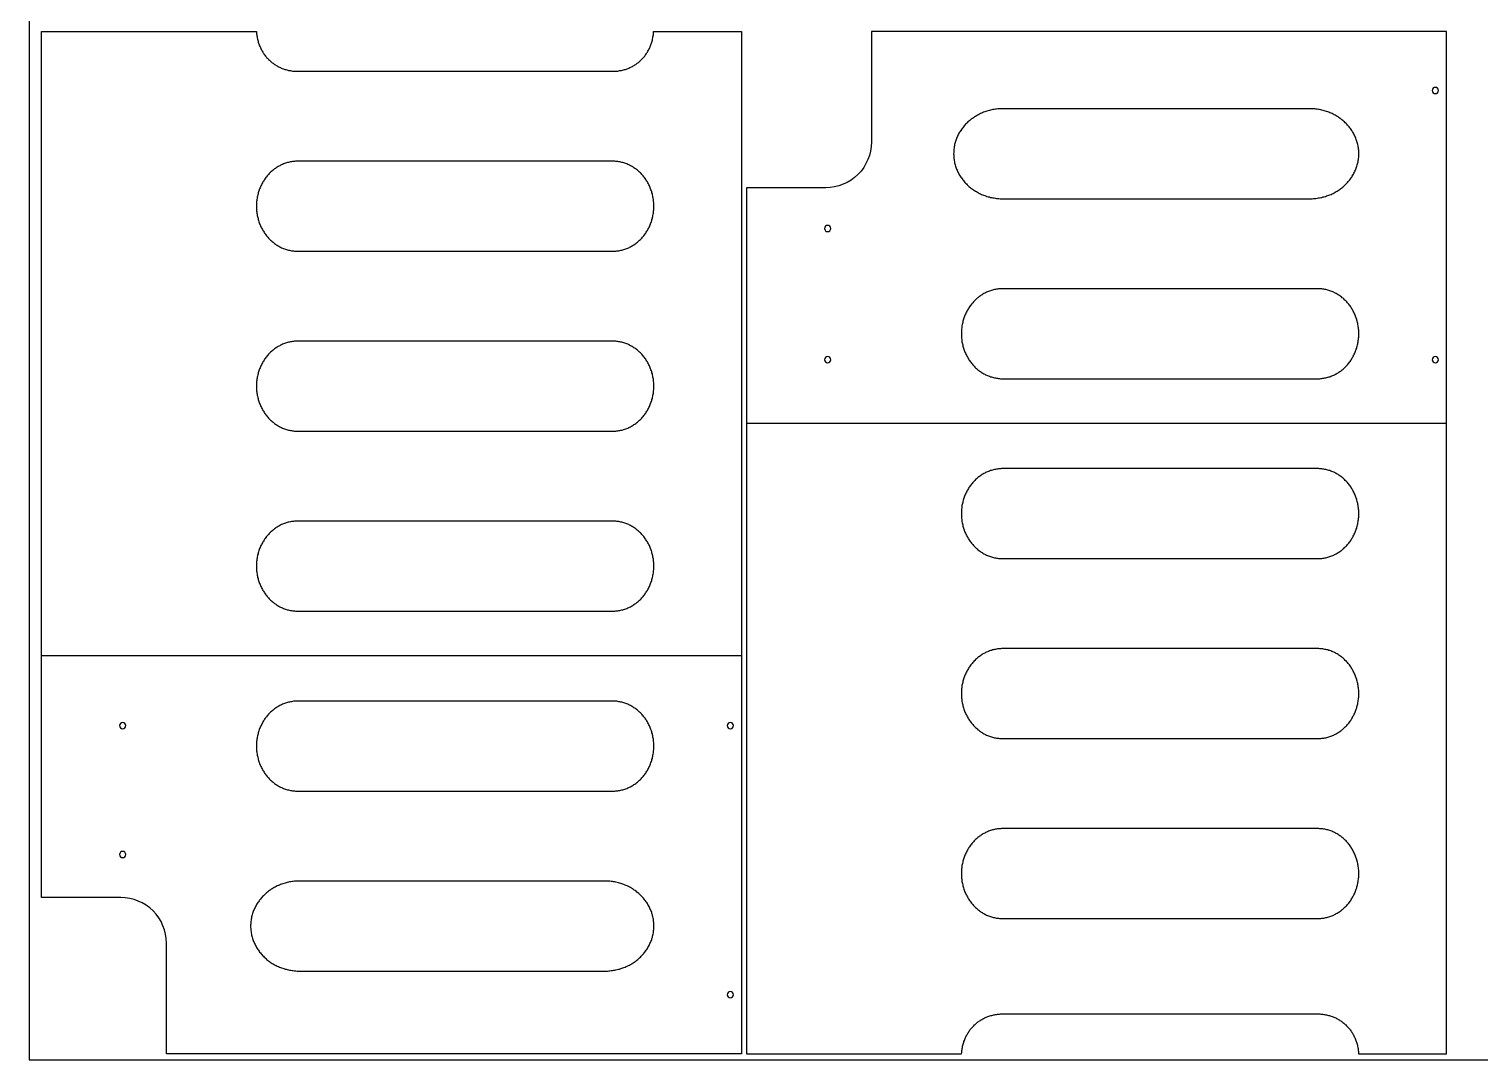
# Model space of a CAD drawing. Extents: x -888 to 5190, y -506 to 2808.
# Drawn here: x 0 to 1161, y 0 to 825 of the extents above; entities that cross this region are included whole.
import ezdxf

# ---------------------------------------------------------------- set-up
doc = ezdxf.new("R2010")
doc.units = 0
for name, color, linetype in [('DEFAULT_LAYER', 1, 'CONTINUOUS'), ('DEFAULT_LAYER0', 1, 'CONTINUOUS'), ('LAYER_1', 18, 'CONTINUOUS'), ('T5_LOGOLAYER_20', 18, 'CONTINUOUS')]:
    doc.layers.add(name, color=color, linetype=linetype)

msp = doc.modelspace()

# ---------------------------------------------------------------- linework, layer by layer
at = {"layer": 'DEFAULT_LAYER'}
for points in [[(639, 562.9, 0.414214), (636.5, 560.4, 0.414214), (639, 557.9, 0.414214), (641.5, 560.4, 0.414214)], [(1125.1, 562.9, 0.414214), (1122.6, 560.4, 0.414214), (1125.1, 557.9, 0.414214), (1127.6, 560.4, 0.414214)], [(75, 270.1, 0.414214), (72.5, 267.6, 0.414214), (75, 265.1, 0.414214), (77.5, 267.6, 0.414214)], [(561.1, 270.1, 0.414214), (558.6, 267.6, 0.414214), (561.1, 265.1, 0.414214), (563.6, 267.6, 0.414214)]]:
    msp.add_lwpolyline(points, format="xyb", close=True, dxfattribs=at)
for points in [[(574.1, 509.6), (1133.9, 509.6)], [(10.1, 323.6), (570, 323.6)]]:
    msp.add_lwpolyline(points, dxfattribs=at)
at = {"layer": 'DEFAULT_LAYER0'}
for points in [[(1125.1, 778.3, 0.414214), (1122.6, 775.8, 0.414214), (1125.1, 773.3, 0.414214), (1127.6, 775.8, 0.414214)], [(639, 667.9, 0.414214), (636.5, 665.4, 0.414214), (639, 662.9, 0.414214), (641.5, 665.4, 0.414214)], [(75, 166.9, 0.414214), (72.5, 164.4, 0.414214), (75, 161.9, 0.414214), (77.5, 164.4, 0.414214)], [(561.1, 54.7, 0.414214), (558.6, 52.2, 0.414214), (561.1, 49.7, 0.414214), (563.6, 52.2, 0.414214)]]:
    msp.add_lwpolyline(points, format="xyb", close=True, dxfattribs=at)
for points in [[(739.7, 725.2), (739.8, 724.3), (739.8, 723.3), (739.9, 722.4), (739.9, 721.5), (740.1, 720.6), (740.2, 719.7), (740.4, 718.8), (740.5, 717.9), (740.7, 717.1), (741, 716.2), (741.2, 715.3), (741.5, 714.5), (741.8, 713.7), (742.1, 712.8), (742.5, 712), (742.8, 711.2), (743.2, 710.4), (743.6, 709.6), (744, 708.8), (744.5, 708), (744.9, 707.3), (745.4, 706.5), (745.9, 705.8), (746.5, 705.1), (747, 704.4), (747.5, 703.7), (748.1, 703), (748.7, 702.3), (749.3, 701.6), (749.9, 701), (750.6, 700.4), (751.2, 699.7), (751.9, 699.1), (752.6, 698.5), (753.3, 698), (754, 697.4), (754.8, 696.9), (755.5, 696.3), (756.3, 695.8), (757.1, 695.3), (757.9, 694.9), (758.7, 694.4), (759.5, 694), (760.3, 693.5), (761.1, 693.1), (762, 692.7), (762.9, 692.4), (763.7, 692), (764.6, 691.7), (765.5, 691.4), (766.4, 691.1), (767.3, 690.8), (768.3, 690.6), (769.2, 690.3), (770.2, 690.1), (771.1, 689.9), (772.1, 689.8), (773.1, 689.6), (774, 689.5), (775, 689.4), (776, 689.3), (777, 689.2), (778, 689.2), (779, 689.2), (1024.6, 689.2), (1025.6, 689.2), (1026.6, 689.2), (1027.6, 689.3), (1028.6, 689.4), (1029.6, 689.5), (1030.6, 689.6), (1031.6, 689.8), (1032.5, 689.9), (1033.5, 690.1), (1034.4, 690.3), (1035.4, 690.6), (1036.3, 690.8), (1037.2, 691.1), (1038.1, 691.4), (1039, 691.7), (1039.9, 692), (1040.8, 692.4), (1041.7, 692.7), (1042.5, 693.1), (1043.4, 693.5), (1044.2, 694), (1045, 694.4), (1045.8, 694.9), (1046.6, 695.3), (1047.4, 695.8), (1048.1, 696.3), (1048.9, 696.9), (1049.6, 697.4), (1050.3, 698), (1051, 698.5), (1051.7, 699.1), (1052.4, 699.7), (1053.1, 700.4), (1053.7, 701), (1054.3, 701.6), (1054.9, 702.3), (1055.5, 703), (1056.1, 703.7), (1056.7, 704.4), (1057.2, 705.1), (1057.7, 705.8), (1058.2, 706.5), (1058.7, 707.3), (1059.2, 708), (1059.6, 708.8), (1060, 709.6), (1060.4, 710.4), (1060.8, 711.2), (1061.2, 712), (1061.5, 712.8), (1061.9, 713.7), (1062.1, 714.5), (1062.4, 715.3), (1062.7, 716.2), (1062.9, 717.1), (1063.1, 717.9), (1063.3, 718.8), (1063.5, 719.7), (1063.6, 720.6), (1063.7, 721.5), (1063.8, 722.4), (1063.9, 723.3), (1063.9, 724.3), (1063.9, 725.2), (1063.9, 726.1), (1063.9, 727), (1063.8, 728), (1063.7, 728.9), (1063.6, 729.8), (1063.5, 730.7), (1063.3, 731.6), (1063.1, 732.5), (1062.9, 733.3), (1062.7, 734.2), (1062.4, 735.1), (1062.1, 735.9), (1061.9, 736.7), (1061.5, 737.6), (1061.2, 738.4), (1060.8, 739.2), (1060.4, 740), (1060, 740.8), (1059.6, 741.6), (1059.2, 742.4), (1058.7, 743.1), (1058.2, 743.9), (1057.7, 744.6), (1057.2, 745.3), (1056.7, 746), (1056.1, 746.7), (1055.5, 747.4), (1054.9, 748.1), (1054.3, 748.8), (1053.7, 749.4), (1053.1, 750), (1052.4, 750.7), (1051.7, 751.3), (1051, 751.8), (1050.3, 752.4), (1049.6, 753), (1048.9, 753.5), (1048.1, 754), (1047.4, 754.6), (1046.6, 755), (1045.8, 755.5), (1045, 756), (1044.2, 756.4), (1043.4, 756.9), (1042.5, 757.3), (1041.7, 757.6), (1040.8, 758), (1039.9, 758.4), (1039, 758.7), (1038.1, 759), (1037.2, 759.3), (1036.3, 759.6), (1035.4, 759.8), (1034.4, 760.1), (1033.5, 760.3), (1032.5, 760.5), (1031.6, 760.6), (1030.6, 760.8), (1029.6, 760.9), (1028.6, 761), (1027.6, 761.1), (1026.6, 761.1), (1025.6, 761.2), (1024.6, 761.2), (779, 761.2), (778, 761.2), (777, 761.1), (776, 761.1), (775, 761), (774, 760.9), (773.1, 760.8), (772.1, 760.6), (771.1, 760.5), (770.2, 760.3), (769.2, 760.1), (768.3, 759.8), (767.3, 759.6), (766.4, 759.3), (765.5, 759), (764.6, 758.7), (763.7, 758.4), (762.9, 758), (762, 757.6), (761.1, 757.3), (760.3, 756.9), (759.5, 756.4), (758.7, 756), (757.9, 755.5), (757.1, 755), (756.3, 754.6), (755.5, 754), (754.8, 753.5), (754, 753), (753.3, 752.4), (752.6, 751.8), (751.9, 751.3), (751.2, 750.7), (750.6, 750), (749.9, 749.4), (749.3, 748.8), (748.7, 748.1), (748.1, 747.4), (747.5, 746.7), (747, 746), (746.5, 745.3), (745.9, 744.6), (745.4, 743.9), (744.9, 743.1), (744.5, 742.4), (744, 741.6), (743.6, 740.8), (743.2, 740), (742.8, 739.2), (742.5, 738.4), (742.1, 737.6), (741.8, 736.7), (741.5, 735.9), (741.2, 735.1), (741, 734.2), (740.7, 733.3), (740.5, 732.5), (740.4, 731.6), (740.2, 730.7), (740.1, 729.8), (739.9, 728.9), (739.9, 728), (739.8, 727), (739.8, 726.1)], [(181.9, 683.2), (181.9, 682.3), (182, 681.3), (182, 680.4), (182.1, 679.5), (182.2, 678.6), (182.3, 677.7), (182.4, 676.8), (182.6, 675.9), (182.8, 675.1), (183, 674.2), (183.2, 673.3), (183.4, 672.5), (183.6, 671.7), (183.9, 670.8), (184.2, 670), (184.5, 669.2), (184.8, 668.4), (185.2, 667.6), (185.5, 666.8), (185.9, 666), (186.3, 665.3), (186.7, 664.5), (187.1, 663.8), (187.5, 663.1), (188, 662.4), (188.5, 661.7), (189, 661), (189.4, 660.3), (190, 659.6), (190.5, 659), (191, 658.4), (191.6, 657.7), (192.1, 657.1), (192.7, 656.5), (193.3, 656), (193.9, 655.4), (194.5, 654.9), (195.2, 654.3), (195.8, 653.8), (196.5, 653.3), (197.1, 652.9), (197.8, 652.4), (198.5, 652), (199.2, 651.5), (199.9, 651.1), (200.6, 650.7), (201.3, 650.4), (202.1, 650), (202.8, 649.7), (203.6, 649.4), (204.3, 649.1), (205.1, 648.8), (205.9, 648.6), (206.7, 648.3), (207.5, 648.1), (208.3, 647.9), (209.1, 647.8), (209.9, 647.6), (210.7, 647.5), (211.5, 647.4), (212.4, 647.3), (213.2, 647.2), (214.1, 647.2), (214.9, 647.2), (466.9, 647.2), (467.8, 647.2), (468.6, 647.2), (469.5, 647.3), (470.3, 647.4), (471.1, 647.5), (471.9, 647.6), (472.8, 647.8), (473.6, 647.9), (474.4, 648.1), (475.2, 648.3), (476, 648.6), (476.7, 648.8), (477.5, 649.1), (478.3, 649.4), (479, 649.7), (479.8, 650), (480.5, 650.4), (481.2, 650.7), (481.9, 651.1), (482.6, 651.5), (483.3, 652), (484, 652.4), (484.7, 652.9), (485.4, 653.3), (486, 653.8), (486.7, 654.3), (487.3, 654.9), (487.9, 655.4), (488.5, 656), (489.1, 656.5), (489.7, 657.1), (490.3, 657.7), (490.8, 658.4), (491.3, 659), (491.9, 659.6), (492.4, 660.3), (492.9, 661), (493.4, 661.7), (493.8, 662.4), (494.3, 663.1), (494.7, 663.8), (495.1, 664.5), (495.5, 665.3), (495.9, 666), (496.3, 666.8), (496.7, 667.6), (497, 668.4), (497.3, 669.2), (497.6, 670), (497.9, 670.8), (498.2, 671.7), (498.4, 672.5), (498.7, 673.3), (498.9, 674.2), (499.1, 675.1), (499.2, 675.9), (499.4, 676.8), (499.5, 677.7), (499.6, 678.6), (499.7, 679.5), (499.8, 680.4), (499.9, 681.3), (499.9, 682.3), (499.9, 683.2), (499.9, 684.1), (499.9, 685), (499.8, 686), (499.7, 686.9), (499.6, 687.8), (499.5, 688.7), (499.4, 689.6), (499.2, 690.5), (499.1, 691.3), (498.9, 692.2), (498.7, 693.1), (498.4, 693.9), (498.2, 694.7), (497.9, 695.6), (497.6, 696.4), (497.3, 697.2), (497, 698), (496.7, 698.8), (496.3, 699.6), (495.9, 700.4), (495.5, 701.1), (495.1, 701.9), (494.7, 702.6), (494.3, 703.3), (493.8, 704), (493.4, 704.7), (492.9, 705.4), (492.4, 706.1), (491.9, 706.8), (491.3, 707.4), (490.8, 708), (490.3, 708.7), (489.7, 709.3), (489.1, 709.8), (488.5, 710.4), (487.9, 711), (487.3, 711.5), (486.7, 712), (486, 712.6), (485.4, 713), (484.7, 713.5), (484, 714), (483.3, 714.4), (482.6, 714.9), (481.9, 715.3), (481.2, 715.6), (480.5, 716), (479.8, 716.4), (479, 716.7), (478.3, 717), (477.5, 717.3), (476.7, 717.6), (476, 717.8), (475.2, 718.1), (474.4, 718.3), (473.6, 718.5), (472.8, 718.6), (471.9, 718.8), (471.1, 718.9), (470.3, 719), (469.5, 719.1), (468.6, 719.2), (467.8, 719.2), (466.9, 719.2), (214.9, 719.2), (214.1, 719.2), (213.2, 719.2), (212.4, 719.1), (211.5, 719), (210.7, 718.9), (209.9, 718.8), (209.1, 718.6), (208.3, 718.5), (207.5, 718.3), (206.7, 718.1), (205.9, 717.8), (205.1, 717.6), (204.3, 717.3), (203.6, 717), (202.8, 716.7), (202.1, 716.4), (201.3, 716), (200.6, 715.6), (199.9, 715.3), (199.2, 714.9), (198.5, 714.4), (197.8, 714), (197.1, 713.5), (196.5, 713), (195.8, 712.6), (195.2, 712), (194.5, 711.5), (193.9, 711), (193.3, 710.4), (192.7, 709.8), (192.1, 709.3), (191.6, 708.7), (191, 708), (190.5, 707.4), (190, 706.8), (189.4, 706.1), (189, 705.4), (188.5, 704.7), (188, 704), (187.5, 703.3), (187.1, 702.6), (186.7, 701.9), (186.3, 701.1), (185.9, 700.4), (185.5, 699.6), (185.2, 698.8), (184.8, 698), (184.5, 697.2), (184.2, 696.4), (183.9, 695.6), (183.6, 694.7), (183.4, 693.9), (183.2, 693.1), (183, 692.2), (182.8, 691.3), (182.6, 690.5), (182.4, 689.6), (182.3, 688.7), (182.2, 687.8), (182.1, 686.9), (182, 686), (182, 685), (181.9, 684.1)], [(745.9, 581.2), (745.9, 580.3), (746, 579.3), (746, 578.4), (746.1, 577.5), (746.2, 576.6), (746.3, 575.7), (746.4, 574.8), (746.6, 573.9), (746.8, 573.1), (747, 572.2), (747.2, 571.3), (747.4, 570.5), (747.6, 569.7), (747.9, 568.8), (748.2, 568), (748.5, 567.2), (748.8, 566.4), (749.2, 565.6), (749.5, 564.8), (749.9, 564), (750.3, 563.3), (750.7, 562.5), (751.1, 561.8), (751.5, 561.1), (752, 560.4), (752.5, 559.7), (753, 559), (753.4, 558.3), (754, 557.6), (754.5, 557), (755, 556.4), (755.6, 555.7), (756.1, 555.1), (756.7, 554.5), (757.3, 554), (757.9, 553.4), (758.5, 552.9), (759.2, 552.3), (759.8, 551.8), (760.5, 551.3), (761.1, 550.9), (761.8, 550.4), (762.5, 550), (763.2, 549.5), (763.9, 549.1), (764.6, 548.7), (765.3, 548.4), (766.1, 548), (766.8, 547.7), (767.6, 547.4), (768.3, 547.1), (769.1, 546.8), (769.9, 546.6), (770.7, 546.3), (771.5, 546.1), (772.3, 545.9), (773.1, 545.8), (773.9, 545.6), (774.7, 545.5), (775.5, 545.4), (776.4, 545.3), (777.2, 545.2), (778.1, 545.2), (778.9, 545.2), (1030.9, 545.2), (1031.8, 545.2), (1032.6, 545.2), (1033.5, 545.3), (1034.3, 545.4), (1035.1, 545.5), (1035.9, 545.6), (1036.8, 545.8), (1037.6, 545.9), (1038.4, 546.1), (1039.2, 546.3), (1040, 546.6), (1040.7, 546.8), (1041.5, 547.1), (1042.3, 547.4), (1043, 547.7), (1043.8, 548), (1044.5, 548.4), (1045.2, 548.7), (1045.9, 549.1), (1046.6, 549.5), (1047.3, 550), (1048, 550.4), (1048.7, 550.9), (1049.4, 551.3), (1050, 551.8), (1050.7, 552.3), (1051.3, 552.9), (1051.9, 553.4), (1052.5, 554), (1053.1, 554.5), (1053.7, 555.1), (1054.3, 555.7), (1054.8, 556.4), (1055.3, 557), (1055.9, 557.6), (1056.4, 558.3), (1056.9, 559), (1057.4, 559.7), (1057.8, 560.4), (1058.3, 561.1), (1058.7, 561.8), (1059.1, 562.5), (1059.5, 563.3), (1059.9, 564), (1060.3, 564.8), (1060.7, 565.6), (1061, 566.4), (1061.3, 567.2), (1061.6, 568), (1061.9, 568.8), (1062.2, 569.7), (1062.4, 570.5), (1062.7, 571.3), (1062.9, 572.2), (1063.1, 573.1), (1063.2, 573.9), (1063.4, 574.8), (1063.5, 575.7), (1063.6, 576.6), (1063.7, 577.5), (1063.8, 578.4), (1063.9, 579.3), (1063.9, 580.3), (1063.9, 581.2), (1063.9, 582.1), (1063.9, 583), (1063.8, 584), (1063.7, 584.9), (1063.6, 585.8), (1063.5, 586.7), (1063.4, 587.6), (1063.2, 588.5), (1063.1, 589.3), (1062.9, 590.2), (1062.7, 591.1), (1062.4, 591.9), (1062.2, 592.7), (1061.9, 593.6), (1061.6, 594.4), (1061.3, 595.2), (1061, 596), (1060.7, 596.8), (1060.3, 597.6), (1059.9, 598.4), (1059.5, 599.1), (1059.1, 599.9), (1058.7, 600.6), (1058.3, 601.3), (1057.8, 602), (1057.4, 602.7), (1056.9, 603.4), (1056.4, 604.1), (1055.9, 604.8), (1055.3, 605.4), (1054.8, 606), (1054.3, 606.7), (1053.7, 607.3), (1053.1, 607.8), (1052.5, 608.4), (1051.9, 609), (1051.3, 609.5), (1050.7, 610), (1050, 610.6), (1049.4, 611), (1048.7, 611.5), (1048, 612), (1047.3, 612.4), (1046.6, 612.9), (1045.9, 613.3), (1045.2, 613.6), (1044.5, 614), (1043.8, 614.4), (1043, 614.7), (1042.3, 615), (1041.5, 615.3), (1040.7, 615.6), (1040, 615.8), (1039.2, 616.1), (1038.4, 616.3), (1037.6, 616.5), (1036.8, 616.6), (1035.9, 616.8), (1035.1, 616.9), (1034.3, 617), (1033.5, 617.1), (1032.6, 617.1), (1031.8, 617.2), (1030.9, 617.2), (778.9, 617.2), (778.1, 617.2), (777.2, 617.1), (776.4, 617.1), (775.5, 617), (774.7, 616.9), (773.9, 616.8), (773.1, 616.6), (772.3, 616.5), (771.5, 616.3), (770.7, 616.1), (769.9, 615.8), (769.1, 615.6), (768.3, 615.3), (767.6, 615), (766.8, 614.7), (766.1, 614.4), (765.3, 614), (764.6, 613.6), (763.9, 613.3), (763.2, 612.9), (762.5, 612.4), (761.8, 612), (761.1, 611.5), (760.5, 611), (759.8, 610.6), (759.2, 610), (758.5, 609.5), (757.9, 609), (757.3, 608.4), (756.7, 607.8), (756.1, 607.3), (755.6, 606.7), (755, 606), (754.5, 605.4), (754, 604.8), (753.4, 604.1), (753, 603.4), (752.5, 602.7), (752, 602), (751.5, 601.3), (751.1, 600.6), (750.7, 599.9), (750.3, 599.1), (749.9, 598.4), (749.5, 597.6), (749.2, 596.8), (748.8, 596), (748.5, 595.2), (748.2, 594.4), (747.9, 593.6), (747.6, 592.7), (747.4, 591.9), (747.2, 591.1), (747, 590.2), (746.8, 589.3), (746.6, 588.5), (746.4, 587.6), (746.3, 586.7), (746.2, 585.8), (746.1, 584.9), (746, 584), (746, 583), (745.9, 582.1)], [(181.9, 539.2), (181.9, 538.3), (182, 537.3), (182, 536.4), (182.1, 535.5), (182.2, 534.6), (182.3, 533.7), (182.4, 532.8), (182.6, 531.9), (182.8, 531.1), (183, 530.2), (183.2, 529.3), (183.4, 528.5), (183.6, 527.7), (183.9, 526.8), (184.2, 526), (184.5, 525.2), (184.8, 524.4), (185.2, 523.6), (185.5, 522.8), (185.9, 522), (186.3, 521.3), (186.7, 520.5), (187.1, 519.8), (187.5, 519.1), (188, 518.4), (188.5, 517.7), (189, 517), (189.4, 516.3), (190, 515.6), (190.5, 515), (191, 514.4), (191.6, 513.7), (192.1, 513.1), (192.7, 512.5), (193.3, 512), (193.9, 511.4), (194.5, 510.9), (195.2, 510.3), (195.8, 509.8), (196.5, 509.3), (197.1, 508.9), (197.8, 508.4), (198.5, 508), (199.2, 507.5), (199.9, 507.1), (200.6, 506.7), (201.3, 506.4), (202.1, 506), (202.8, 505.7), (203.6, 505.4), (204.3, 505.1), (205.1, 504.8), (205.9, 504.6), (206.7, 504.3), (207.5, 504.1), (208.3, 503.9), (209.1, 503.8), (209.9, 503.6), (210.7, 503.5), (211.5, 503.4), (212.4, 503.3), (213.2, 503.2), (214.1, 503.2), (214.9, 503.2), (466.9, 503.2), (467.8, 503.2), (468.6, 503.2), (469.5, 503.3), (470.3, 503.4), (471.1, 503.5), (471.9, 503.6), (472.8, 503.8), (473.6, 503.9), (474.4, 504.1), (475.2, 504.3), (476, 504.6), (476.7, 504.8), (477.5, 505.1), (478.3, 505.4), (479, 505.7), (479.8, 506), (480.5, 506.4), (481.2, 506.7), (481.9, 507.1), (482.6, 507.5), (483.3, 508), (484, 508.4), (484.7, 508.9), (485.4, 509.3), (486, 509.8), (486.7, 510.3), (487.3, 510.9), (487.9, 511.4), (488.5, 512), (489.1, 512.5), (489.7, 513.1), (490.3, 513.7), (490.8, 514.4), (491.3, 515), (491.9, 515.6), (492.4, 516.3), (492.9, 517), (493.4, 517.7), (493.8, 518.4), (494.3, 519.1), (494.7, 519.8), (495.1, 520.5), (495.5, 521.3), (495.9, 522), (496.3, 522.8), (496.7, 523.6), (497, 524.4), (497.3, 525.2), (497.6, 526), (497.9, 526.8), (498.2, 527.7), (498.4, 528.5), (498.7, 529.3), (498.9, 530.2), (499.1, 531.1), (499.2, 531.9), (499.4, 532.8), (499.5, 533.7), (499.6, 534.6), (499.7, 535.5), (499.8, 536.4), (499.9, 537.3), (499.9, 538.3), (499.9, 539.2), (499.9, 540.1), (499.9, 541), (499.8, 542), (499.7, 542.9), (499.6, 543.8), (499.5, 544.7), (499.4, 545.6), (499.2, 546.5), (499.1, 547.3), (498.9, 548.2), (498.7, 549.1), (498.4, 549.9), (498.2, 550.7), (497.9, 551.6), (497.6, 552.4), (497.3, 553.2), (497, 554), (496.7, 554.8), (496.3, 555.6), (495.9, 556.4), (495.5, 557.1), (495.1, 557.9), (494.7, 558.6), (494.3, 559.3), (493.8, 560), (493.4, 560.7), (492.9, 561.4), (492.4, 562.1), (491.9, 562.8), (491.3, 563.4), (490.8, 564), (490.3, 564.7), (489.7, 565.3), (489.1, 565.8), (488.5, 566.4), (487.9, 567), (487.3, 567.5), (486.7, 568), (486, 568.6), (485.4, 569), (484.7, 569.5), (484, 570), (483.3, 570.4), (482.6, 570.9), (481.9, 571.3), (481.2, 571.6), (480.5, 572), (479.8, 572.4), (479, 572.7), (478.3, 573), (477.5, 573.3), (476.7, 573.6), (476, 573.8), (475.2, 574.1), (474.4, 574.3), (473.6, 574.5), (472.8, 574.6), (471.9, 574.8), (471.1, 574.9), (470.3, 575), (469.5, 575.1), (468.6, 575.2), (467.8, 575.2), (466.9, 575.2), (214.9, 575.2), (214.1, 575.2), (213.2, 575.2), (212.4, 575.1), (211.5, 575), (210.7, 574.9), (209.9, 574.8), (209.1, 574.6), (208.3, 574.5), (207.5, 574.3), (206.7, 574.1), (205.9, 573.8), (205.1, 573.6), (204.3, 573.3), (203.6, 573), (202.8, 572.7), (202.1, 572.4), (201.3, 572), (200.6, 571.6), (199.9, 571.3), (199.2, 570.9), (198.5, 570.4), (197.8, 570), (197.1, 569.5), (196.5, 569), (195.8, 568.6), (195.2, 568), (194.5, 567.5), (193.9, 567), (193.3, 566.4), (192.7, 565.8), (192.1, 565.3), (191.6, 564.7), (191, 564), (190.5, 563.4), (190, 562.8), (189.4, 562.1), (189, 561.4), (188.5, 560.7), (188, 560), (187.5, 559.3), (187.1, 558.6), (186.7, 557.9), (186.3, 557.1), (185.9, 556.4), (185.5, 555.6), (185.2, 554.8), (184.8, 554), (184.5, 553.2), (184.2, 552.4), (183.9, 551.6), (183.6, 550.7), (183.4, 549.9), (183.2, 549.1), (183, 548.2), (182.8, 547.3), (182.6, 546.5), (182.4, 545.6), (182.3, 544.7), (182.2, 543.8), (182.1, 542.9), (182, 542), (182, 541), (181.9, 540.1)], [(745.9, 437.2), (745.9, 436.3), (746, 435.3), (746, 434.4), (746.1, 433.5), (746.2, 432.6), (746.3, 431.7), (746.4, 430.8), (746.6, 429.9), (746.8, 429.1), (747, 428.2), (747.2, 427.3), (747.4, 426.5), (747.6, 425.6), (747.9, 424.8), (748.2, 424), (748.5, 423.2), (748.8, 422.4), (749.2, 421.6), (749.5, 420.8), (749.9, 420), (750.3, 419.3), (750.7, 418.5), (751.1, 417.8), (751.5, 417.1), (752, 416.4), (752.5, 415.7), (753, 415), (753.4, 414.3), (754, 413.6), (754.5, 413), (755, 412.4), (755.6, 411.7), (756.1, 411.1), (756.7, 410.5), (757.3, 410), (757.9, 409.4), (758.5, 408.9), (759.2, 408.3), (759.8, 407.8), (760.5, 407.3), (761.1, 406.9), (761.8, 406.4), (762.5, 406), (763.2, 405.5), (763.9, 405.1), (764.6, 404.7), (765.3, 404.4), (766.1, 404), (766.8, 403.7), (767.6, 403.4), (768.3, 403.1), (769.1, 402.8), (769.9, 402.6), (770.7, 402.3), (771.5, 402.1), (772.3, 401.9), (773.1, 401.8), (773.9, 401.6), (774.7, 401.5), (775.5, 401.4), (776.4, 401.3), (777.2, 401.2), (778.1, 401.2), (778.9, 401.2), (1030.9, 401.2), (1031.8, 401.2), (1032.6, 401.2), (1033.5, 401.3), (1034.3, 401.4), (1035.1, 401.5), (1035.9, 401.6), (1036.8, 401.8), (1037.6, 401.9), (1038.4, 402.1), (1039.2, 402.3), (1040, 402.6), (1040.7, 402.8), (1041.5, 403.1), (1042.3, 403.4), (1043, 403.7), (1043.8, 404), (1044.5, 404.4), (1045.2, 404.7), (1045.9, 405.1), (1046.6, 405.5), (1047.3, 406), (1048, 406.4), (1048.7, 406.9), (1049.4, 407.3), (1050, 407.8), (1050.7, 408.3), (1051.3, 408.9), (1051.9, 409.4), (1052.5, 410), (1053.1, 410.5), (1053.7, 411.1), (1054.3, 411.7), (1054.8, 412.4), (1055.3, 413), (1055.9, 413.6), (1056.4, 414.3), (1056.9, 415), (1057.4, 415.7), (1057.8, 416.4), (1058.3, 417.1), (1058.7, 417.8), (1059.1, 418.5), (1059.5, 419.3), (1059.9, 420), (1060.3, 420.8), (1060.7, 421.6), (1061, 422.4), (1061.3, 423.2), (1061.6, 424), (1061.9, 424.8), (1062.2, 425.6), (1062.4, 426.5), (1062.7, 427.3), (1062.9, 428.2), (1063.1, 429.1), (1063.2, 429.9), (1063.4, 430.8), (1063.5, 431.7), (1063.6, 432.6), (1063.7, 433.5), (1063.8, 434.4), (1063.9, 435.3), (1063.9, 436.3), (1063.9, 437.2), (1063.9, 438.1), (1063.9, 439), (1063.8, 440), (1063.7, 440.9), (1063.6, 441.8), (1063.5, 442.7), (1063.4, 443.6), (1063.2, 444.4), (1063.1, 445.3), (1062.9, 446.2), (1062.7, 447), (1062.4, 447.9), (1062.2, 448.7), (1061.9, 449.6), (1061.6, 450.4), (1061.3, 451.2), (1061, 452), (1060.7, 452.8), (1060.3, 453.6), (1059.9, 454.4), (1059.5, 455.1), (1059.1, 455.9), (1058.7, 456.6), (1058.3, 457.3), (1057.8, 458), (1057.4, 458.7), (1056.9, 459.4), (1056.4, 460.1), (1055.9, 460.8), (1055.3, 461.4), (1054.8, 462), (1054.3, 462.6), (1053.7, 463.3), (1053.1, 463.8), (1052.5, 464.4), (1051.9, 465), (1051.3, 465.5), (1050.7, 466), (1050, 466.6), (1049.4, 467), (1048.7, 467.5), (1048, 468), (1047.3, 468.4), (1046.6, 468.8), (1045.9, 469.3), (1045.2, 469.6), (1044.5, 470), (1043.8, 470.4), (1043, 470.7), (1042.3, 471), (1041.5, 471.3), (1040.7, 471.6), (1040, 471.8), (1039.2, 472.1), (1038.4, 472.3), (1037.6, 472.5), (1036.8, 472.6), (1035.9, 472.8), (1035.1, 472.9), (1034.3, 473), (1033.5, 473.1), (1032.6, 473.1), (1031.8, 473.2), (1030.9, 473.2), (778.9, 473.2), (778.1, 473.2), (777.2, 473.1), (776.4, 473.1), (775.5, 473), (774.7, 472.9), (773.9, 472.8), (773.1, 472.6), (772.3, 472.5), (771.5, 472.3), (770.7, 472.1), (769.9, 471.8), (769.1, 471.6), (768.3, 471.3), (767.6, 471), (766.8, 470.7), (766.1, 470.4), (765.3, 470), (764.6, 469.6), (763.9, 469.3), (763.2, 468.8), (762.5, 468.4), (761.8, 468), (761.1, 467.5), (760.5, 467), (759.8, 466.6), (759.2, 466), (758.5, 465.5), (757.9, 465), (757.3, 464.4), (756.7, 463.8), (756.1, 463.3), (755.6, 462.6), (755, 462), (754.5, 461.4), (754, 460.8), (753.4, 460.1), (753, 459.4), (752.5, 458.7), (752, 458), (751.5, 457.3), (751.1, 456.6), (750.7, 455.9), (750.3, 455.1), (749.9, 454.4), (749.5, 453.6), (749.2, 452.8), (748.8, 452), (748.5, 451.2), (748.2, 450.4), (747.9, 449.6), (747.6, 448.7), (747.4, 447.9), (747.2, 447), (747, 446.2), (746.8, 445.3), (746.6, 444.4), (746.4, 443.6), (746.3, 442.7), (746.2, 441.8), (746.1, 440.9), (746, 440), (746, 439), (745.9, 438.1)], [(181.9, 395.2), (181.9, 394.3), (181.9, 393.3), (182, 392.4), (182.1, 391.5), (182.2, 390.6), (182.3, 389.7), (182.4, 388.8), (182.6, 387.9), (182.7, 387.1), (182.9, 386.2), (183.2, 385.3), (183.4, 384.5), (183.6, 383.6), (183.9, 382.8), (184.2, 382), (184.5, 381.2), (184.8, 380.4), (185.2, 379.6), (185.5, 378.8), (185.9, 378), (186.3, 377.3), (186.7, 376.5), (187.1, 375.8), (187.5, 375.1), (188, 374.4), (188.5, 373.7), (188.9, 373), (189.4, 372.3), (189.9, 371.6), (190.5, 371), (191, 370.4), (191.6, 369.7), (192.1, 369.1), (192.7, 368.5), (193.3, 368), (193.9, 367.4), (194.5, 366.9), (195.2, 366.3), (195.8, 365.8), (196.4, 365.3), (197.1, 364.9), (197.8, 364.4), (198.5, 364), (199.2, 363.5), (199.9, 363.1), (200.6, 362.7), (201.3, 362.4), (202.1, 362), (202.8, 361.7), (203.5, 361.4), (204.3, 361.1), (205.1, 360.8), (205.9, 360.6), (206.6, 360.3), (207.4, 360.1), (208.2, 359.9), (209.1, 359.8), (209.9, 359.6), (210.7, 359.5), (211.5, 359.4), (212.4, 359.3), (213.2, 359.2), (214, 359.2), (214.9, 359.2), (466.9, 359.2), (467.8, 359.2), (468.6, 359.2), (469.4, 359.3), (470.3, 359.4), (471.1, 359.5), (471.9, 359.6), (472.7, 359.8), (473.6, 359.9), (474.4, 360.1), (475.2, 360.3), (475.9, 360.6), (476.7, 360.8), (477.5, 361.1), (478.3, 361.4), (479, 361.7), (479.8, 362), (480.5, 362.4), (481.2, 362.7), (481.9, 363.1), (482.6, 363.5), (483.3, 364), (484, 364.4), (484.7, 364.9), (485.4, 365.3), (486, 365.8), (486.6, 366.3), (487.3, 366.9), (487.9, 367.4), (488.5, 368), (489.1, 368.5), (489.7, 369.1), (490.2, 369.7), (490.8, 370.4), (491.3, 371), (491.9, 371.6), (492.4, 372.3), (492.9, 373), (493.3, 373.7), (493.8, 374.4), (494.3, 375.1), (494.7, 375.8), (495.1, 376.5), (495.5, 377.3), (495.9, 378), (496.3, 378.8), (496.6, 379.6), (497, 380.4), (497.3, 381.2), (497.6, 382), (497.9, 382.8), (498.2, 383.6), (498.4, 384.5), (498.6, 385.3), (498.9, 386.2), (499.1, 387.1), (499.2, 387.9), (499.4, 388.8), (499.5, 389.7), (499.6, 390.6), (499.7, 391.5), (499.8, 392.4), (499.9, 393.3), (499.9, 394.3), (499.9, 395.2), (499.9, 396.1), (499.9, 397), (499.8, 398), (499.7, 398.9), (499.6, 399.8), (499.5, 400.7), (499.4, 401.6), (499.2, 402.4), (499.1, 403.3), (498.9, 404.2), (498.6, 405), (498.4, 405.9), (498.2, 406.7), (497.9, 407.6), (497.6, 408.4), (497.3, 409.2), (497, 410), (496.6, 410.8), (496.3, 411.6), (495.9, 412.4), (495.5, 413.1), (495.1, 413.9), (494.7, 414.6), (494.3, 415.3), (493.8, 416), (493.3, 416.7), (492.9, 417.4), (492.4, 418.1), (491.9, 418.8), (491.3, 419.4), (490.8, 420), (490.2, 420.6), (489.7, 421.3), (489.1, 421.8), (488.5, 422.4), (487.9, 423), (487.3, 423.5), (486.6, 424), (486, 424.6), (485.4, 425), (484.7, 425.5), (484, 426), (483.3, 426.4), (482.6, 426.8), (481.9, 427.3), (481.2, 427.6), (480.5, 428), (479.8, 428.4), (479, 428.7), (478.3, 429), (477.5, 429.3), (476.7, 429.6), (475.9, 429.8), (475.2, 430.1), (474.4, 430.3), (473.6, 430.5), (472.7, 430.6), (471.9, 430.8), (471.1, 430.9), (470.3, 431), (469.4, 431.1), (468.6, 431.1), (467.8, 431.2), (466.9, 431.2), (214.9, 431.2), (214, 431.2), (213.2, 431.1), (212.4, 431.1), (211.5, 431), (210.7, 430.9), (209.9, 430.8), (209.1, 430.6), (208.2, 430.5), (207.4, 430.3), (206.6, 430.1), (205.9, 429.8), (205.1, 429.6), (204.3, 429.3), (203.5, 429), (202.8, 428.7), (202.1, 428.4), (201.3, 428), (200.6, 427.6), (199.9, 427.3), (199.2, 426.8), (198.5, 426.4), (197.8, 426), (197.1, 425.5), (196.4, 425), (195.8, 424.6), (195.2, 424), (194.5, 423.5), (193.9, 423), (193.3, 422.4), (192.7, 421.8), (192.1, 421.3), (191.6, 420.6), (191, 420), (190.5, 419.4), (189.9, 418.8), (189.4, 418.1), (188.9, 417.4), (188.5, 416.7), (188, 416), (187.5, 415.3), (187.1, 414.6), (186.7, 413.9), (186.3, 413.1), (185.9, 412.4), (185.5, 411.6), (185.2, 410.8), (184.8, 410), (184.5, 409.2), (184.2, 408.4), (183.9, 407.6), (183.6, 406.7), (183.4, 405.9), (183.2, 405), (182.9, 404.2), (182.7, 403.3), (182.6, 402.4), (182.4, 401.6), (182.3, 400.7), (182.2, 399.8), (182.1, 398.9), (182, 398), (181.9, 397), (181.9, 396.1)], [(745.9, 293.2), (745.9, 292.3), (746, 291.3), (746, 290.4), (746.1, 289.5), (746.2, 288.6), (746.3, 287.7), (746.4, 286.8), (746.6, 285.9), (746.8, 285.1), (747, 284.2), (747.2, 283.3), (747.4, 282.5), (747.6, 281.7), (747.9, 280.8), (748.2, 280), (748.5, 279.2), (748.8, 278.4), (749.2, 277.6), (749.5, 276.8), (749.9, 276), (750.3, 275.3), (750.7, 274.5), (751.1, 273.8), (751.5, 273.1), (752, 272.4), (752.5, 271.7), (753, 271), (753.4, 270.3), (754, 269.6), (754.5, 269), (755, 268.4), (755.6, 267.7), (756.1, 267.1), (756.7, 266.5), (757.3, 266), (757.9, 265.4), (758.5, 264.9), (759.2, 264.3), (759.8, 263.8), (760.5, 263.3), (761.1, 262.9), (761.8, 262.4), (762.5, 262), (763.2, 261.5), (763.9, 261.1), (764.6, 260.7), (765.3, 260.4), (766.1, 260), (766.8, 259.7), (767.6, 259.4), (768.3, 259.1), (769.1, 258.8), (769.9, 258.6), (770.7, 258.3), (771.5, 258.1), (772.3, 257.9), (773.1, 257.8), (773.9, 257.6), (774.7, 257.5), (775.5, 257.4), (776.4, 257.3), (777.2, 257.2), (778.1, 257.2), (778.9, 257.2), (1030.9, 257.2), (1031.8, 257.2), (1032.6, 257.2), (1033.5, 257.3), (1034.3, 257.4), (1035.1, 257.5), (1035.9, 257.6), (1036.8, 257.8), (1037.6, 257.9), (1038.4, 258.1), (1039.2, 258.3), (1040, 258.6), (1040.7, 258.8), (1041.5, 259.1), (1042.3, 259.4), (1043, 259.7), (1043.8, 260), (1044.5, 260.4), (1045.2, 260.7), (1045.9, 261.1), (1046.6, 261.5), (1047.3, 262), (1048, 262.4), (1048.7, 262.9), (1049.4, 263.3), (1050, 263.8), (1050.7, 264.3), (1051.3, 264.9), (1051.9, 265.4), (1052.5, 266), (1053.1, 266.5), (1053.7, 267.1), (1054.3, 267.7), (1054.8, 268.4), (1055.3, 269), (1055.9, 269.6), (1056.4, 270.3), (1056.9, 271), (1057.4, 271.7), (1057.8, 272.4), (1058.3, 273.1), (1058.7, 273.8), (1059.1, 274.5), (1059.5, 275.3), (1059.9, 276), (1060.3, 276.8), (1060.7, 277.6), (1061, 278.4), (1061.3, 279.2), (1061.6, 280), (1061.9, 280.8), (1062.2, 281.7), (1062.4, 282.5), (1062.7, 283.3), (1062.9, 284.2), (1063.1, 285.1), (1063.2, 285.9), (1063.4, 286.8), (1063.5, 287.7), (1063.6, 288.6), (1063.7, 289.5), (1063.8, 290.4), (1063.9, 291.3), (1063.9, 292.3), (1063.9, 293.2), (1063.9, 294.1), (1063.9, 295), (1063.8, 296), (1063.7, 296.9), (1063.6, 297.8), (1063.5, 298.7), (1063.4, 299.6), (1063.2, 300.5), (1063.1, 301.3), (1062.9, 302.2), (1062.7, 303.1), (1062.4, 303.9), (1062.2, 304.7), (1061.9, 305.6), (1061.6, 306.4), (1061.3, 307.2), (1061, 308), (1060.7, 308.8), (1060.3, 309.6), (1059.9, 310.4), (1059.5, 311.1), (1059.1, 311.9), (1058.7, 312.6), (1058.3, 313.3), (1057.8, 314), (1057.4, 314.7), (1056.9, 315.4), (1056.4, 316.1), (1055.9, 316.8), (1055.3, 317.4), (1054.8, 318), (1054.3, 318.7), (1053.7, 319.3), (1053.1, 319.8), (1052.5, 320.4), (1051.9, 321), (1051.3, 321.5), (1050.7, 322), (1050, 322.6), (1049.4, 323), (1048.7, 323.5), (1048, 324), (1047.3, 324.4), (1046.6, 324.9), (1045.9, 325.3), (1045.2, 325.6), (1044.5, 326), (1043.8, 326.4), (1043, 326.7), (1042.3, 327), (1041.5, 327.3), (1040.7, 327.6), (1040, 327.8), (1039.2, 328.1), (1038.4, 328.3), (1037.6, 328.5), (1036.8, 328.6), (1035.9, 328.8), (1035.1, 328.9), (1034.3, 329), (1033.5, 329.1), (1032.6, 329.1), (1031.8, 329.2), (1030.9, 329.2), (778.9, 329.2), (778.1, 329.2), (777.2, 329.1), (776.4, 329.1), (775.5, 329), (774.7, 328.9), (773.9, 328.8), (773.1, 328.6), (772.3, 328.5), (771.5, 328.3), (770.7, 328.1), (769.9, 327.8), (769.1, 327.6), (768.3, 327.3), (767.6, 327), (766.8, 326.7), (766.1, 326.4), (765.3, 326), (764.6, 325.6), (763.9, 325.3), (763.2, 324.9), (762.5, 324.4), (761.8, 324), (761.1, 323.5), (760.5, 323), (759.8, 322.6), (759.2, 322), (758.5, 321.5), (757.9, 321), (757.3, 320.4), (756.7, 319.8), (756.1, 319.3), (755.6, 318.7), (755, 318), (754.5, 317.4), (754, 316.8), (753.4, 316.1), (753, 315.4), (752.5, 314.7), (752, 314), (751.5, 313.3), (751.1, 312.6), (750.7, 311.9), (750.3, 311.1), (749.9, 310.4), (749.5, 309.6), (749.2, 308.8), (748.8, 308), (748.5, 307.2), (748.2, 306.4), (747.9, 305.6), (747.6, 304.7), (747.4, 303.9), (747.2, 303.1), (747, 302.2), (746.8, 301.3), (746.6, 300.5), (746.4, 299.6), (746.3, 298.7), (746.2, 297.8), (746.1, 296.9), (746, 296), (746, 295), (745.9, 294.1)], [(181.9, 251.2), (181.9, 250.2), (182, 249.3), (182, 248.4), (182.1, 247.5), (182.2, 246.6), (182.3, 245.7), (182.4, 244.8), (182.6, 243.9), (182.8, 243), (183, 242.2), (183.2, 241.3), (183.4, 240.4), (183.6, 239.6), (183.9, 238.8), (184.2, 238), (184.5, 237.1), (184.8, 236.3), (185.2, 235.5), (185.5, 234.8), (185.9, 234), (186.3, 233.2), (186.7, 232.5), (187.1, 231.7), (187.5, 231), (188, 230.3), (188.5, 229.6), (189, 228.9), (189.4, 228.3), (190, 227.6), (190.5, 226.9), (191, 226.3), (191.6, 225.7), (192.1, 225.1), (192.7, 224.5), (193.3, 223.9), (193.9, 223.4), (194.5, 222.8), (195.2, 222.3), (195.8, 221.8), (196.5, 221.3), (197.1, 220.8), (197.8, 220.4), (198.5, 219.9), (199.2, 219.5), (199.9, 219.1), (200.6, 218.7), (201.3, 218.3), (202.1, 218), (202.8, 217.7), (203.6, 217.3), (204.3, 217), (205.1, 216.8), (205.9, 216.5), (206.7, 216.3), (207.5, 216.1), (208.3, 215.9), (209.1, 215.7), (209.9, 215.6), (210.7, 215.4), (211.5, 215.3), (212.4, 215.3), (213.2, 215.2), (214.1, 215.2), (214.9, 215.2), (466.9, 215.2), (467.8, 215.2), (468.6, 215.2), (469.5, 215.3), (470.3, 215.3), (471.1, 215.4), (471.9, 215.6), (472.8, 215.7), (473.6, 215.9), (474.4, 216.1), (475.2, 216.3), (476, 216.5), (476.7, 216.8), (477.5, 217), (478.3, 217.3), (479, 217.7), (479.8, 218), (480.5, 218.3), (481.2, 218.7), (481.9, 219.1), (482.6, 219.5), (483.3, 219.9), (484, 220.4), (484.7, 220.8), (485.4, 221.3), (486, 221.8), (486.7, 222.3), (487.3, 222.8), (487.9, 223.4), (488.5, 223.9), (489.1, 224.5), (489.7, 225.1), (490.3, 225.7), (490.8, 226.3), (491.3, 226.9), (491.9, 227.6), (492.4, 228.3), (492.9, 228.9), (493.4, 229.6), (493.8, 230.3), (494.3, 231), (494.7, 231.7), (495.1, 232.5), (495.5, 233.2), (495.9, 234), (496.3, 234.8), (496.7, 235.5), (497, 236.3), (497.3, 237.1), (497.6, 238), (497.9, 238.8), (498.2, 239.6), (498.4, 240.4), (498.7, 241.3), (498.9, 242.2), (499.1, 243), (499.2, 243.9), (499.4, 244.8), (499.5, 245.7), (499.6, 246.6), (499.7, 247.5), (499.8, 248.4), (499.9, 249.3), (499.9, 250.2), (499.9, 251.2), (499.9, 252.1), (499.9, 253), (499.8, 253.9), (499.7, 254.8), (499.6, 255.7), (499.5, 256.6), (499.4, 257.5), (499.2, 258.4), (499.1, 259.3), (498.9, 260.2), (498.7, 261), (498.4, 261.9), (498.2, 262.7), (497.9, 263.5), (497.6, 264.4), (497.3, 265.2), (497, 266), (496.7, 266.8), (496.3, 267.5), (495.9, 268.3), (495.5, 269.1), (495.1, 269.8), (494.7, 270.6), (494.3, 271.3), (493.8, 272), (493.4, 272.7), (492.9, 273.4), (492.4, 274.1), (491.9, 274.7), (491.3, 275.4), (490.8, 276), (490.3, 276.6), (489.7, 277.2), (489.1, 277.8), (488.5, 278.4), (487.9, 278.9), (487.3, 279.5), (486.7, 280), (486, 280.5), (485.4, 281), (484.7, 281.5), (484, 281.9), (483.3, 282.4), (482.6, 282.8), (481.9, 283.2), (481.2, 283.6), (480.5, 284), (479.8, 284.3), (479, 284.7), (478.3, 285), (477.5, 285.3), (476.7, 285.5), (476, 285.8), (475.2, 286), (474.4, 286.2), (473.6, 286.4), (472.8, 286.6), (471.9, 286.7), (471.1, 286.9), (470.3, 287), (469.5, 287), (468.6, 287.1), (467.8, 287.1), (466.9, 287.2), (214.9, 287.2), (214.1, 287.1), (213.2, 287.1), (212.4, 287), (211.5, 287), (210.7, 286.9), (209.9, 286.7), (209.1, 286.6), (208.3, 286.4), (207.5, 286.2), (206.7, 286), (205.9, 285.8), (205.1, 285.5), (204.3, 285.3), (203.6, 285), (202.8, 284.7), (202.1, 284.3), (201.3, 284), (200.6, 283.6), (199.9, 283.2), (199.2, 282.8), (198.5, 282.4), (197.8, 281.9), (197.1, 281.5), (196.5, 281), (195.8, 280.5), (195.2, 280), (194.5, 279.5), (193.9, 278.9), (193.3, 278.4), (192.7, 277.8), (192.1, 277.2), (191.6, 276.6), (191, 276), (190.5, 275.4), (190, 274.7), (189.4, 274.1), (189, 273.4), (188.5, 272.7), (188, 272), (187.5, 271.3), (187.1, 270.6), (186.7, 269.8), (186.3, 269.1), (185.9, 268.3), (185.5, 267.5), (185.2, 266.8), (184.8, 266), (184.5, 265.2), (184.2, 264.4), (183.9, 263.5), (183.6, 262.7), (183.4, 261.9), (183.2, 261), (183, 260.2), (182.8, 259.3), (182.6, 258.4), (182.4, 257.5), (182.3, 256.6), (182.2, 255.7), (182.1, 254.8), (182, 253.9), (182, 253), (181.9, 252.1)], [(745.9, 149.2), (745.9, 148.3), (746, 147.3), (746, 146.4), (746.1, 145.5), (746.2, 144.6), (746.3, 143.7), (746.4, 142.8), (746.6, 141.9), (746.8, 141.1), (747, 140.2), (747.2, 139.3), (747.4, 138.5), (747.6, 137.7), (747.9, 136.8), (748.2, 136), (748.5, 135.2), (748.8, 134.4), (749.2, 133.6), (749.5, 132.8), (749.9, 132), (750.3, 131.3), (750.7, 130.5), (751.1, 129.8), (751.5, 129.1), (752, 128.4), (752.5, 127.7), (753, 127), (753.4, 126.3), (754, 125.6), (754.5, 125), (755, 124.4), (755.6, 123.7), (756.1, 123.1), (756.7, 122.5), (757.3, 122), (757.9, 121.4), (758.5, 120.9), (759.2, 120.3), (759.8, 119.8), (760.5, 119.3), (761.1, 118.9), (761.8, 118.4), (762.5, 118), (763.2, 117.5), (763.9, 117.1), (764.6, 116.7), (765.3, 116.4), (766.1, 116), (766.8, 115.7), (767.6, 115.4), (768.3, 115.1), (769.1, 114.8), (769.9, 114.6), (770.7, 114.3), (771.5, 114.1), (772.3, 113.9), (773.1, 113.8), (773.9, 113.6), (774.7, 113.5), (775.5, 113.4), (776.4, 113.3), (777.2, 113.2), (778.1, 113.2), (778.9, 113.2), (1030.9, 113.2), (1031.8, 113.2), (1032.6, 113.2), (1033.5, 113.3), (1034.3, 113.4), (1035.1, 113.5), (1035.9, 113.6), (1036.8, 113.8), (1037.6, 113.9), (1038.4, 114.1), (1039.2, 114.3), (1040, 114.6), (1040.7, 114.8), (1041.5, 115.1), (1042.3, 115.4), (1043, 115.7), (1043.8, 116), (1044.5, 116.4), (1045.2, 116.7), (1045.9, 117.1), (1046.6, 117.5), (1047.3, 118), (1048, 118.4), (1048.7, 118.9), (1049.4, 119.3), (1050, 119.8), (1050.7, 120.3), (1051.3, 120.9), (1051.9, 121.4), (1052.5, 122), (1053.1, 122.5), (1053.7, 123.1), (1054.3, 123.7), (1054.8, 124.4), (1055.3, 125), (1055.9, 125.6), (1056.4, 126.3), (1056.9, 127), (1057.4, 127.7), (1057.8, 128.4), (1058.3, 129.1), (1058.7, 129.8), (1059.1, 130.5), (1059.5, 131.3), (1059.9, 132), (1060.3, 132.8), (1060.7, 133.6), (1061, 134.4), (1061.3, 135.2), (1061.6, 136), (1061.9, 136.8), (1062.2, 137.7), (1062.4, 138.5), (1062.7, 139.3), (1062.9, 140.2), (1063.1, 141.1), (1063.2, 141.9), (1063.4, 142.8), (1063.5, 143.7), (1063.6, 144.6), (1063.7, 145.5), (1063.8, 146.4), (1063.9, 147.3), (1063.9, 148.3), (1063.9, 149.2), (1063.9, 150.1), (1063.9, 151), (1063.8, 152), (1063.7, 152.9), (1063.6, 153.8), (1063.5, 154.7), (1063.4, 155.6), (1063.2, 156.5), (1063.1, 157.3), (1062.9, 158.2), (1062.7, 159.1), (1062.4, 159.9), (1062.2, 160.7), (1061.9, 161.6), (1061.6, 162.4), (1061.3, 163.2), (1061, 164), (1060.7, 164.8), (1060.3, 165.6), (1059.9, 166.4), (1059.5, 167.1), (1059.1, 167.9), (1058.7, 168.6), (1058.3, 169.3), (1057.8, 170), (1057.4, 170.7), (1056.9, 171.4), (1056.4, 172.1), (1055.9, 172.8), (1055.3, 173.4), (1054.8, 174), (1054.3, 174.7), (1053.7, 175.3), (1053.1, 175.8), (1052.5, 176.4), (1051.9, 177), (1051.3, 177.5), (1050.7, 178), (1050, 178.6), (1049.4, 179), (1048.7, 179.5), (1048, 180), (1047.3, 180.4), (1046.6, 180.9), (1045.9, 181.3), (1045.2, 181.6), (1044.5, 182), (1043.8, 182.4), (1043, 182.7), (1042.3, 183), (1041.5, 183.3), (1040.7, 183.6), (1040, 183.8), (1039.2, 184.1), (1038.4, 184.3), (1037.6, 184.5), (1036.8, 184.6), (1035.9, 184.8), (1035.1, 184.9), (1034.3, 185), (1033.5, 185.1), (1032.6, 185.1), (1031.8, 185.2), (1030.9, 185.2), (778.9, 185.2), (778.1, 185.2), (777.2, 185.1), (776.4, 185.1), (775.5, 185), (774.7, 184.9), (773.9, 184.8), (773.1, 184.6), (772.3, 184.5), (771.5, 184.3), (770.7, 184.1), (769.9, 183.8), (769.1, 183.6), (768.3, 183.3), (767.6, 183), (766.8, 182.7), (766.1, 182.4), (765.3, 182), (764.6, 181.6), (763.9, 181.3), (763.2, 180.9), (762.5, 180.4), (761.8, 180), (761.1, 179.5), (760.5, 179), (759.8, 178.6), (759.2, 178), (758.5, 177.5), (757.9, 177), (757.3, 176.4), (756.7, 175.8), (756.1, 175.3), (755.6, 174.7), (755, 174), (754.5, 173.4), (754, 172.8), (753.4, 172.1), (753, 171.4), (752.5, 170.7), (752, 170), (751.5, 169.3), (751.1, 168.6), (750.7, 167.9), (750.3, 167.1), (749.9, 166.4), (749.5, 165.6), (749.2, 164.8), (748.8, 164), (748.5, 163.2), (748.2, 162.4), (747.9, 161.6), (747.6, 160.7), (747.4, 159.9), (747.2, 159.1), (747, 158.2), (746.8, 157.3), (746.6, 156.5), (746.4, 155.6), (746.3, 154.7), (746.2, 153.8), (746.1, 152.9), (746, 152), (746, 151), (745.9, 150.1)], [(177.3, 107.2), (177.3, 106.3), (177.4, 105.3), (177.4, 104.4), (177.5, 103.5), (177.6, 102.6), (177.8, 101.7), (177.9, 100.8), (178.1, 99.9), (178.3, 99.1), (178.5, 98.2), (178.8, 97.3), (179.1, 96.5), (179.4, 95.7), (179.7, 94.8), (180, 94), (180.4, 93.2), (180.8, 92.4), (181.2, 91.6), (181.6, 90.8), (182, 90), (182.5, 89.3), (183, 88.5), (183.5, 87.8), (184, 87.1), (184.5, 86.4), (185.1, 85.7), (185.7, 85), (186.2, 84.3), (186.9, 83.6), (187.5, 83), (188.1, 82.4), (188.8, 81.7), (189.4, 81.1), (190.1, 80.5), (190.8, 80), (191.5, 79.4), (192.3, 78.9), (193, 78.3), (193.8, 77.8), (194.6, 77.3), (195.3, 76.9), (196.1, 76.4), (197, 76), (197.8, 75.5), (198.6, 75.1), (199.5, 74.7), (200.3, 74.4), (201.2, 74), (202.1, 73.7), (203, 73.4), (203.9, 73.1), (204.8, 72.8), (205.7, 72.6), (206.6, 72.3), (207.6, 72.1), (208.5, 71.9), (209.5, 71.8), (210.5, 71.6), (211.4, 71.5), (212.4, 71.4), (213.4, 71.3), (214.4, 71.2), (215.4, 71.2), (216.4, 71.2), (460.8, 71.2), (461.8, 71.2), (462.8, 71.2), (463.8, 71.3), (464.8, 71.4), (465.8, 71.5), (466.8, 71.6), (467.7, 71.8), (468.7, 71.9), (469.6, 72.1), (470.6, 72.3), (471.5, 72.6), (472.4, 72.8), (473.4, 73.1), (474.3, 73.4), (475.2, 73.7), (476, 74), (476.9, 74.4), (477.8, 74.7), (478.6, 75.1), (479.5, 75.5), (480.3, 76), (481.1, 76.4), (481.9, 76.9), (482.7, 77.3), (483.4, 77.8), (484.2, 78.3), (485, 78.9), (485.7, 79.4), (486.4, 80), (487.1, 80.5), (487.8, 81.1), (488.5, 81.7), (489.1, 82.4), (489.8, 83), (490.4, 83.6), (491, 84.3), (491.6, 85), (492.1, 85.7), (492.7, 86.4), (493.2, 87.1), (493.8, 87.8), (494.3, 88.5), (494.7, 89.3), (495.2, 90), (495.6, 90.8), (496.1, 91.6), (496.5, 92.4), (496.8, 93.2), (497.2, 94), (497.5, 94.8), (497.9, 95.7), (498.2, 96.5), (498.4, 97.3), (498.7, 98.2), (498.9, 99.1), (499.1, 99.9), (499.3, 100.8), (499.5, 101.7), (499.6, 102.6), (499.7, 103.5), (499.8, 104.4), (499.9, 105.3), (499.9, 106.3), (499.9, 107.2), (499.9, 108.1), (499.9, 109), (499.8, 110), (499.7, 110.9), (499.6, 111.8), (499.5, 112.7), (499.3, 113.6), (499.1, 114.5), (498.9, 115.3), (498.7, 116.2), (498.4, 117.1), (498.2, 117.9), (497.9, 118.7), (497.5, 119.6), (497.2, 120.4), (496.8, 121.2), (496.5, 122), (496.1, 122.8), (495.6, 123.6), (495.2, 124.4), (494.7, 125.1), (494.3, 125.9), (493.8, 126.6), (493.2, 127.3), (492.7, 128), (492.1, 128.7), (491.6, 129.4), (491, 130.1), (490.4, 130.8), (489.8, 131.4), (489.1, 132), (488.5, 132.7), (487.8, 133.3), (487.1, 133.8), (486.4, 134.4), (485.7, 135), (485, 135.5), (484.2, 136), (483.4, 136.6), (482.7, 137), (481.9, 137.5), (481.1, 138), (480.3, 138.4), (479.5, 138.9), (478.6, 139.3), (477.8, 139.6), (476.9, 140), (476, 140.4), (475.2, 140.7), (474.3, 141), (473.4, 141.3), (472.4, 141.6), (471.5, 141.8), (470.6, 142.1), (469.6, 142.3), (468.7, 142.5), (467.7, 142.6), (466.8, 142.8), (465.8, 142.9), (464.8, 143), (463.8, 143.1), (462.8, 143.2), (461.8, 143.2), (460.8, 143.2), (216.4, 143.2), (215.4, 143.2), (214.4, 143.2), (213.4, 143.1), (212.4, 143), (211.4, 142.9), (210.5, 142.8), (209.5, 142.6), (208.5, 142.5), (207.6, 142.3), (206.6, 142.1), (205.7, 141.8), (204.8, 141.6), (203.9, 141.3), (203, 141), (202.1, 140.7), (201.2, 140.4), (200.3, 140), (199.5, 139.6), (198.6, 139.3), (197.8, 138.9), (197, 138.4), (196.1, 138), (195.3, 137.5), (194.6, 137), (193.8, 136.6), (193, 136), (192.3, 135.5), (191.5, 135), (190.8, 134.4), (190.1, 133.8), (189.4, 133.3), (188.8, 132.7), (188.1, 132), (187.5, 131.4), (186.9, 130.8), (186.2, 130.1), (185.7, 129.4), (185.1, 128.7), (184.5, 128), (184, 127.3), (183.5, 126.6), (183, 125.9), (182.5, 125.1), (182, 124.4), (181.6, 123.6), (181.2, 122.8), (180.8, 122), (180.4, 121.2), (180, 120.4), (179.7, 119.6), (179.4, 118.7), (179.1, 117.9), (178.8, 117.1), (178.5, 116.2), (178.3, 115.3), (178.1, 114.5), (177.9, 113.6), (177.8, 112.7), (177.6, 111.8), (177.5, 110.9), (177.4, 110), (177.4, 109), (177.3, 108.1)]]:
    msp.add_lwpolyline(points, close=True, dxfattribs=at)
at = {"layer": 'LAYER_1'}
for points in [[(10, 823), (182, 823), (182.1, 822.1), (182.1, 821.2), (182.2, 820.4), (182.3, 819.5), (182.5, 818.7), (182.6, 817.9), (182.8, 817), (183, 816.2), (183.2, 815.4), (183.4, 814.6), (183.7, 813.8), (183.9, 813.1), (184.2, 812.3), (184.5, 811.5), (184.8, 810.8), (185.1, 810.1), (185.5, 809.4), (185.8, 808.6), (186.2, 808), (186.6, 807.3), (187, 806.6), (187.4, 805.9), (187.8, 805.3), (188.2, 804.6), (188.7, 804), (189.2, 803.4), (189.7, 802.8), (190.1, 802.2), (190.7, 801.7), (191.2, 801.1), (191.7, 800.6), (192.3, 800), (192.8, 799.5), (193.4, 799), (194, 798.5), (194.6, 798), (195.2, 797.6), (195.8, 797.1), (196.4, 796.7), (197.1, 796.3), (197.7, 795.9), (198.4, 795.5), (199, 795.1), (199.7, 794.8), (200.4, 794.4), (201.1, 794.1), (201.8, 793.8), (202.5, 793.5), (203.2, 793.2), (204, 793), (204.7, 792.7), (205.4, 792.5), (206.2, 792.3), (207, 792.1), (207.7, 791.9), (208.5, 791.8), (209.3, 791.7), (210.1, 791.5), (210.9, 791.4), (211.7, 791.3), (212.5, 791.3), (213.3, 791.2), (214.1, 791.2), (214.9, 791.2), (466.9, 791.2), (467.7, 791.2), (468.6, 791.2), (469.4, 791.3), (470.2, 791.3), (471, 791.4), (471.8, 791.5), (472.5, 791.7), (473.3, 791.8), (474.1, 791.9), (474.9, 792.1), (475.6, 792.3), (476.4, 792.5), (477.1, 792.7), (477.9, 793), (478.6, 793.2), (479.3, 793.5), (480, 793.8), (480.7, 794.1), (481.4, 794.4), (482.1, 794.8), (482.8, 795.1), (483.4, 795.5), (484.1, 795.9), (484.7, 796.3), (485.4, 796.7), (486, 797.1), (486.6, 797.6), (487.2, 798), (487.8, 798.5), (488.4, 799), (488.9, 799.5), (489.5, 800), (490, 800.6), (490.6, 801.1), (491.1, 801.7), (491.6, 802.2), (492.1, 802.8), (492.6, 803.4), (493, 804), (493.5, 804.6), (493.9, 805.3), (494.4, 805.9), (494.8, 806.6), (495.2, 807.3), (495.5, 808), (495.9, 808.6), (496.3, 809.4), (496.6, 810.1), (496.9, 810.8), (497.2, 811.5), (497.5, 812.3), (497.8, 813.1), (498, 813.8), (498.3, 814.6), (498.5, 815.4), (498.7, 816.2), (498.9, 817), (499.1, 817.9), (499.2, 818.7), (499.3, 819.5), (499.5, 820.4), (499.6, 821.2), (499.6, 822.1), (499.7, 823), (570, 823), (570, 5), (110, 5), (109.9, 93.5, 0.414214), (73.4, 130), (10, 130)], [(574, 5), (746.1, 5), (746.2, 5.9), (746.3, 6.8), (746.4, 7.6), (746.5, 8.5), (746.6, 9.3), (746.8, 10.1), (746.9, 11), (747.1, 11.8), (747.3, 12.6), (747.5, 13.4), (747.8, 14.2), (748, 14.9), (748.3, 15.7), (748.6, 16.5), (748.9, 17.2), (749.2, 17.9), (749.6, 18.6), (749.9, 19.4), (750.3, 20), (750.7, 20.7), (751.1, 21.4), (751.5, 22.1), (751.9, 22.7), (752.3, 23.4), (752.8, 24), (753.3, 24.6), (753.7, 25.2), (754.2, 25.8), (754.7, 26.3), (755.3, 26.9), (755.8, 27.4), (756.3, 28), (756.9, 28.5), (757.5, 29), (758, 29.5), (758.6, 30), (759.2, 30.4), (759.8, 30.9), (760.5, 31.3), (761.1, 31.7), (761.7, 32.1), (762.4, 32.5), (763.1, 32.9), (763.7, 33.2), (764.4, 33.6), (765.1, 33.9), (765.8, 34.2), (766.5, 34.5), (767.2, 34.8), (768, 35), (768.7, 35.3), (769.5, 35.5), (770.2, 35.7), (771, 35.9), (771.7, 36.1), (772.5, 36.2), (773.3, 36.3), (774.1, 36.5), (774.9, 36.6), (775.7, 36.7), (776.5, 36.7), (777.3, 36.8), (778.1, 36.8), (778.9, 36.8), (1030.9, 36.8), (1031.7, 36.8), (1032.6, 36.8), (1033.4, 36.7), (1034.2, 36.7), (1035, 36.6), (1035.8, 36.5), (1036.5, 36.3), (1037.3, 36.2), (1038.1, 36.1), (1038.9, 35.9), (1039.6, 35.7), (1040.4, 35.5), (1041.1, 35.3), (1041.9, 35), (1042.6, 34.8), (1043.3, 34.5), (1044, 34.2), (1044.7, 33.9), (1045.4, 33.6), (1046.1, 33.2), (1046.8, 32.9), (1047.4, 32.5), (1048.1, 32.1), (1048.7, 31.7), (1049.4, 31.3), (1050, 30.9), (1050.6, 30.4), (1051.2, 30), (1051.8, 29.5), (1052.4, 29), (1053, 28.5), (1053.5, 28), (1054.1, 27.4), (1054.6, 26.9), (1055.1, 26.3), (1055.6, 25.8), (1056.1, 25.2), (1056.6, 24.6), (1057.1, 24), (1057.5, 23.4), (1058, 22.7), (1058.4, 22.1), (1058.8, 21.4), (1059.2, 20.7), (1059.6, 20), (1060, 19.4), (1060.3, 18.6), (1060.6, 17.9), (1061, 17.2), (1061.3, 16.5), (1061.6, 15.7), (1061.8, 14.9), (1062.1, 14.2), (1062.3, 13.4), (1062.5, 12.6), (1062.8, 11.8), (1062.9, 11), (1063.1, 10.1), (1063.3, 9.3), (1063.4, 8.5), (1063.5, 7.6), (1063.6, 6.8), (1063.7, 5.9), (1063.7, 5), (1134, 5), (1134, 823), (674, 823), (673.9, 734.5, -0.414214), (637.4, 698), (574, 698)]]:
    msp.add_lwpolyline(points, format="xyb", close=True, dxfattribs=at)
at = {"layer": 'T5_LOGOLAYER_20'}
msp.add_lwpolyline([(0, 0), (1220, 0), (1220, 2440), (0, 2440)], close=True, dxfattribs=at)

doc.saveas('drawing.dxf')
